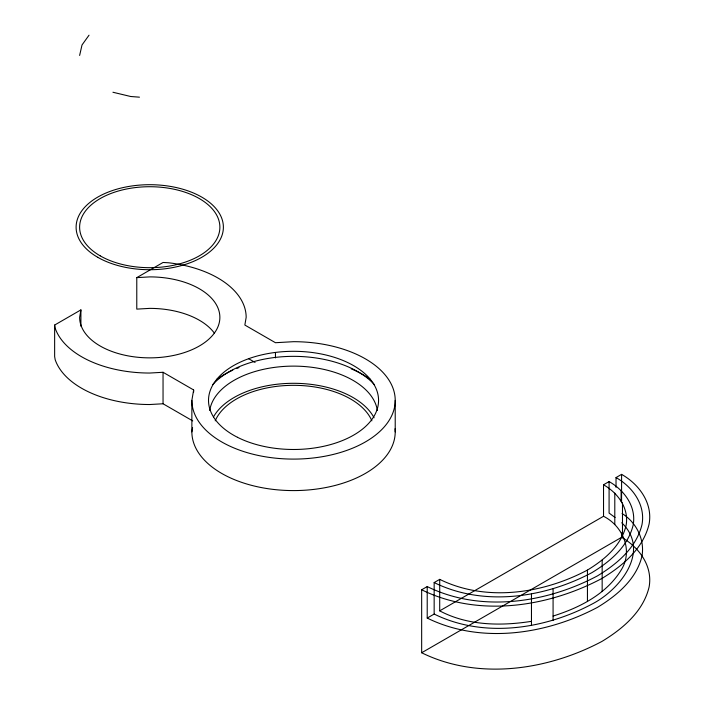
<?xml version="1.0" encoding="UTF-8"?>
<svg xmlns="http://www.w3.org/2000/svg" width="704" height="704" viewBox="0 0 704 704"><rect width="100%" height="100%" fill="white"/><g stroke="black" fill="none" stroke-linecap="round" stroke-linejoin="round"><path stroke-width="1.06" d="M192.72 420.904L163.046 403.77L149.75 404.527A96.413 55.669 0 0 1 55.185 359.726L54.639 356.541L54.639 325.054L80.907 309.892L79.631 317.372A70.118 40.48 0 0 0 149.75 357.861A70.118 40.48 0 0 0 219.868 317.372A70.118 40.48 0 0 0 149.75 276.892L136.778 277.631L136.778 309.118L149.75 308.378A70.118 40.48 0 0 1 214.535 333.37M395.067 428.745A101.675 58.705 0 0 1 296.252 490.565A101.675 58.705 0 0 1 191.866 431.878L191.866 400.391L193.644 389.954L163.046 372.284L149.75 373.041A96.413 55.669 0 0 1 55.185 328.231L54.639 325.054M191.866 431.878L192.579 427.706M79.631 55.44L82.016 44.968L89.021 35.2M434.157 582.569L439.71 579.366C486.13 602.21 542.986 593.683 587.444 570.073C604.428 559.759 621.245 545.67 626.085 525.501C629.235 508.367 617.874 492.879 603.53 484.783L609.083 481.58C624.395 490.222 636.53 506.766 633.16 525.061C628.003 546.594 610.042 561.634 591.906 572.651C544.438 597.863 483.727 606.971 434.157 582.569L434.157 614.055L427.214 618.068L427.214 586.573C480.718 612.911 546.251 603.082 597.476 575.872C617.065 563.983 636.442 547.747 642.013 524.506C645.656 504.759 632.553 486.895 616.026 477.567L621.579 474.364C639.082 484.238 652.951 503.149 649.097 524.058C643.192 548.671 622.679 565.858 601.946 578.45C547.703 607.262 478.315 617.672 421.661 589.785L421.661 652.758C478.315 680.645 547.703 670.243 601.946 641.423C622.679 628.839 643.192 611.653 649.097 587.039C652.951 566.13 639.082 547.219 621.579 537.337L621.579 532.998M553.098 616.062C579.806 607.64 607.182 593.833 621.852 568.885C633.072 549.648 622.433 525.774 603.53 516.27L603.53 484.783M136.778 277.631L163.046 262.469L168.555 262.777A96.413 55.669 0 0 1 246.162 317.372L244.851 325.054L275.458 342.716L293.542 341.686A101.675 58.705 0 0 1 395.217 400.391L395.217 431.878M421.661 589.785L427.214 586.573M439.71 579.366L439.71 610.852L603.53 516.27M421.661 652.758L621.579 537.337M434.157 614.055C483.727 638.458 544.438 629.35 591.906 604.138C619.819 589.908 651.086 551.144 621.746 522.755M530.842 621.43C500.377 626.164 467.526 625.601 439.71 610.852M139.454 97.17L130.698 96.501L112.939 92.25M427.214 618.068C480.718 644.406 546.251 634.577 597.476 607.358C617.065 595.47 636.442 579.242 642.013 555.993C644.829 539.317 636.266 522.342 622.081 513.533M248.565 358.679L255.059 362.428M615.094 517.51L609.083 513.066L609.083 481.58M622.486 502.92L622.486 534.415M621.579 474.364L621.579 502.594M621.113 490.459L621.113 501.318M616.026 477.567L616.026 487.344M614.794 493.108L614.794 524.594M602.158 560.12L602.158 591.606M587.444 570.073L587.444 601.559M553.08 588.887L553.08 620.374M531.467 593.868L531.467 625.354M275.458 352.493L275.458 357.922M193.644 389.954L193.644 392.128M163.046 372.284L163.046 403.77M80.907 309.892L80.907 326.172M395.217 400.391A101.675 58.705 0 0 1 293.542 459.096A101.675 58.705 0 0 1 191.866 400.391M213.514 416.865A84.146 48.576 0 0 1 294.369 383.302A84.146 48.576 0 0 1 374.062 417.78M215.213 420.825A80.634 46.552 0 0 1 293.542 385.326A80.634 46.552 0 0 1 371.87 420.825M212.881 384.454A91.159 52.633 0 0 1 293.858 356.347A91.159 52.633 0 0 1 374.493 384.78M209.713 410.476A84.146 48.576 0 0 1 293.542 366.124A84.146 48.576 0 0 1 377.362 410.476M216.788 379.368A98.173 56.681 0 0 1 232.769 370.19M236.887 368.421A98.173 56.681 0 0 1 238.999 367.576M351.234 368.852A98.173 56.681 0 0 1 370.295 379.368M237.477 437.298A85.017 49.086 0 0 0 376.93 409.966A85.017 49.086 0 0 0 266.209 353.91A85.017 49.086 0 0 0 237.477 437.298M97.689 257.268A73.63 42.504 0 0 0 220.871 238.207A73.63 42.504 0 0 0 130.698 186.146A73.63 42.504 0 0 0 97.689 257.268M100.17 255.834A70.118 40.48 0 0 0 217.483 237.688A70.118 40.48 0 0 0 131.604 188.1A70.118 40.48 0 0 0 100.17 255.834"/></g></svg>
